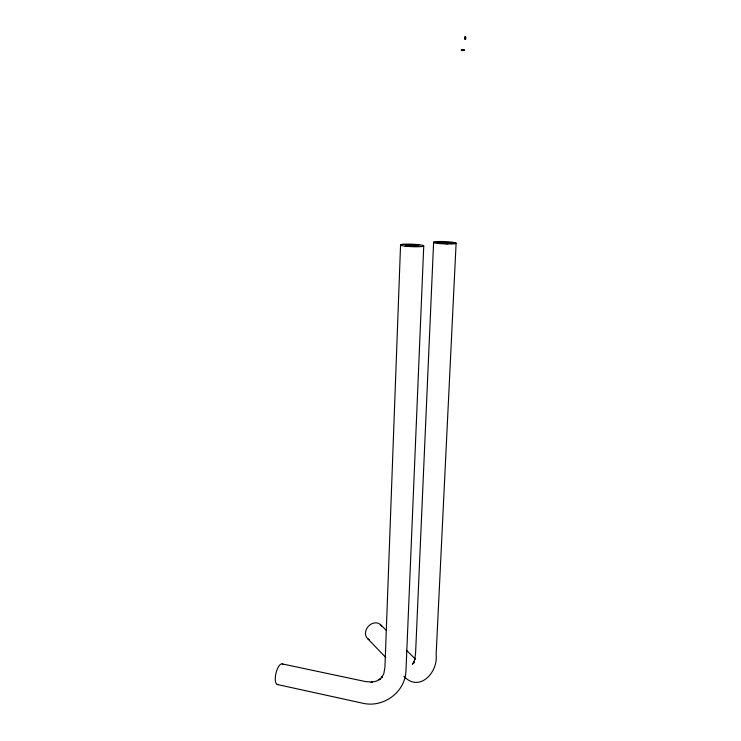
<?xml version="1.0" encoding="UTF-8"?>
<svg xmlns="http://www.w3.org/2000/svg" width="741" height="741" viewBox="0 0 741 741"><rect width="100%" height="100%" fill="white"/><g stroke="black" fill="none" stroke-linecap="round" stroke-linejoin="round"><path stroke-width="1.11" d="M400.557 244.836L384.931 667.326L383.838 673.523L381.624 677.885L382.393 676.487L379.068 679.858L380.328 678.997L376.011 681.257L371.065 682.202L372.214 682.137L365.554 681.581L282.275 663.917M423.741 246.021A11.671 1.241 2.3 0 1 405.336 246.179A11.671 1.241 2.3 0 1 407.337 244.122A11.671 1.241 2.3 0 1 423.741 246.021L405.985 670.457C405.531 692.298 382.93 708.507 362.006 703.052L277.31 684.508M433.615 242.187L415.618 652.423L414.858 658.999L413.478 663.538L414.238 661.491L412.394 664.288L413.886 662.408M464.098 50.055L462.782 50.147L464.162 50.323L463.042 50.268L463.681 50.11M465.533 39.088L465.181 37.087L465.737 37.115L465.644 39.097L464.82 39.032L465.107 37.161M465.644 39.097L465.135 39.023L465.209 37.161M465.181 39.069L465.237 37.05M465.329 39.106L465.478 37.096L464.913 37.059L465.737 37.115M456.104 243.298A11.282 1.158 2.5 0 1 438.635 243.465A11.282 1.158 2.5 0 1 439.811 241.501A11.282 1.158 2.5 0 1 456.104 243.298L436.125 654.775C438.237 672.337 419.36 692.835 403.864 676.311M465.543 37.207L465.015 37.152M463.792 50.138L462.449 50.045M463.56 50.545L461.782 50.481M463.523 50.249L462.782 50.138M462.18 50.064L461.134 50.11M405.179 246.16L418.98 244.706M462.467 50.101L461.791 50.156M462.319 50.129L461.838 50.453L462.569 50.564M465.218 38.495L465.116 38.504M461.708 49.869L464.264 50.064M463.32 50.277L462.115 50.231M433.763 242.492L455.9 242.992M462.773 50.453L463.56 50.527M461.754 50.203L462.921 50.268L461.458 50.175M402.789 244.326L421.592 246.54M461.597 50.008L461.578 50.221M442.72 241.52L447.018 243.984M380.402 624.561L386.107 630.202M406.494 650.339L415.469 659.203M367.564 638.566L385.718 657.434M369.24 639.678A9.503 7.66 -48.5 0 1 368.36 626.312A9.503 7.66 -48.5 0 1 381.624 626.154M278.375 684.406A10.596 3.9 -76.8 0 1 275.995 673.152A10.596 3.9 -76.8 0 1 283.155 664.557"/></g></svg>
